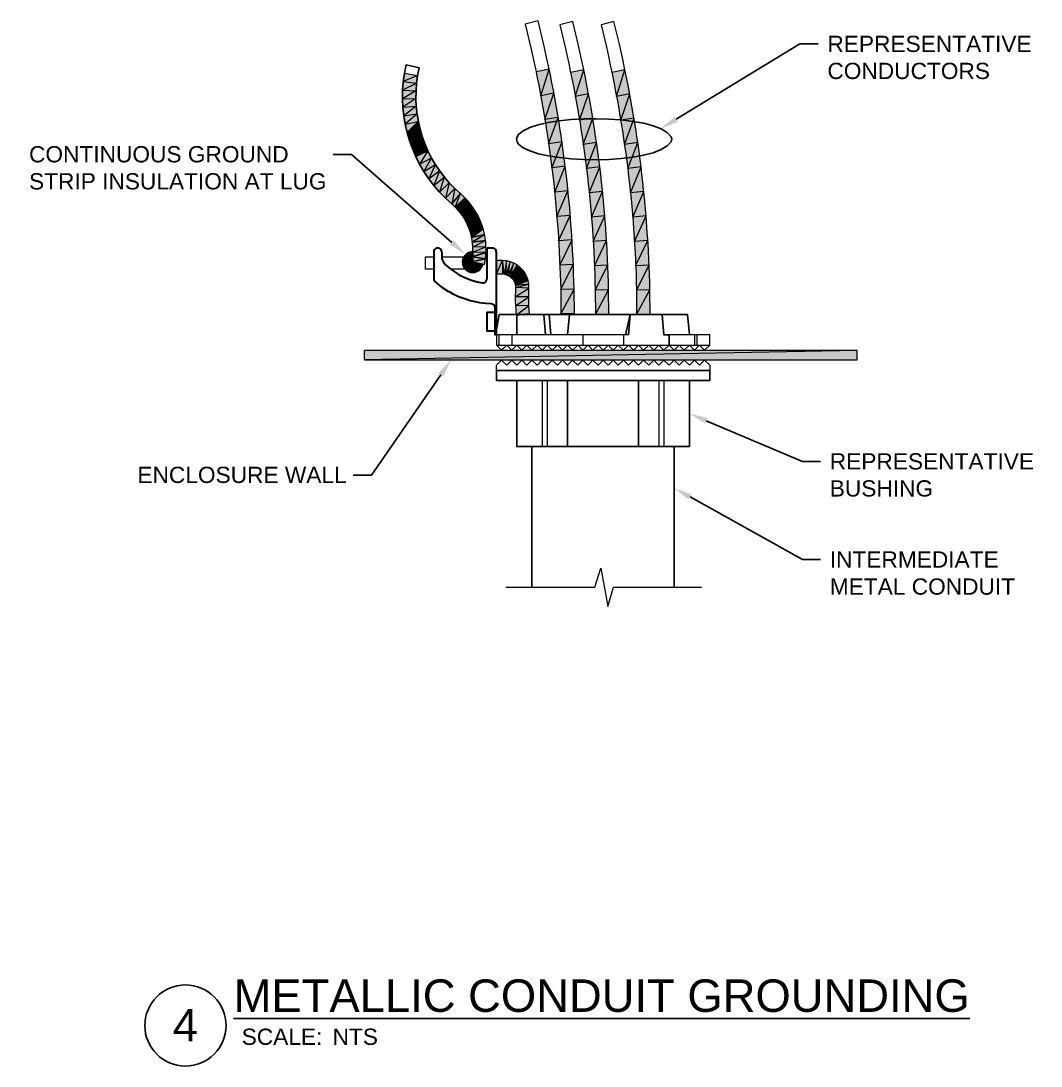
# Model space of a CAD drawing. Header units: feet. Extents: x -17.4 to 71.2, y -40.9 to 37.2.
# Drawn here: x 1.57 to 7.86, y 1.1 to 7.54 of the extents above; entities that cross this region are included whole.
import ezdxf
from ezdxf import colors
from ezdxf.entities.mleader import LeaderData, LeaderLine
from ezdxf.enums import TextEntityAlignment as Align
from ezdxf.math import Vec2, Vec3

# ---------------------------------------------------------------- set-up
doc = ezdxf.new("R2010")
doc.units = ezdxf.units.FT
doc.header["$MEASUREMENT"] = 0
doc.layers.add('G-ANNO-TEXT', color=1, linetype='Continuous')
doc.layers.add('G-ANNO-TEXT @ 1', color=1, linetype='Continuous')
doc.styles.add('NEI-A', font='arial.ttf')

# ---------------------------------------------------------------- blocks, each defined once
blk = doc.blocks.new('DETAIL_TITLE')
blk.add_circle((0.5923, -0.5126), 0.25)
at = {"style": 'NEI-A'}
blk.add_attdef('DETAIL_TITLE_001', (0.9099, -0.4851), '', height=0.2, dxfattribs=at)
at = {"style": 'NEI-A', "flags": 8}
blk.add_attdef('#', text='', height=0.2, dxfattribs=at).set_placement((0.5922, -0.5109), align=Align.MIDDLE_CENTER)
at = {"style": 'NEI-A'}
for tag, p in [('SCALE:', (0.9386, -0.7379)), ('1"_=_', (1.5474, -0.7379))]:
    blk.add_attdef(tag, text='', height=0.1, dxfattribs=at).set_placement(p, align=Align.BOTTOM_LEFT)

msp = doc.modelspace()

# ---------------------------------------------------------------- hatches: boundary and pattern name
for color, points in [(102, [(3.93624, 7.21624), (4.01708, 7.20207), (3.92874, 7.16373)]), (1, [(4.77541, 7.07707), (4.82709, 7.24124), (4.74625, 7.22457)]), (1, [(4.85625, 7.09207), (4.77541, 7.07707), (4.82709, 7.24124)]), (1, [(4.98792, 7.0729), (5.03958, 7.23707), (4.95875, 7.2204)]), (1, [(5.06959, 7.08874), (4.98792, 7.0729), (5.03958, 7.23707)]), (1, [(5.24209, 7.0729), (5.29375, 7.23707), (5.21291, 7.2204)]), (1, [(5.32291, 7.08874), (5.24209, 7.0729), (5.29375, 7.23707)]), (102, [(3.92874, 7.16373), (4.01125, 7.15457), (3.92458, 7.11124)]), (102, [(4.01125, 7.15457), (3.92458, 7.11124), (4.00709, 7.10707)]), (102, [(4.01708, 7.20207), (3.92874, 7.16373), (4.01125, 7.15457)]), (102, [(3.92458, 7.11124), (4.00709, 7.10707), (3.92375, 7.05874)]), (102, [(4.00709, 7.10707), (3.92375, 7.05874), (4.00625, 7.05957)]), (1, [(4.80125, 6.92957), (4.85625, 7.09207), (4.77541, 7.07707)]), (1, [(4.88291, 6.9429), (4.80125, 6.92957), (4.85625, 7.09207)]), (1, [(5.01375, 6.92541), (5.06959, 7.08874), (4.98792, 7.0729)]), (1, [(5.09541, 6.93874), (5.01375, 6.92541), (5.06959, 7.08874)]), (1, [(5.26791, 6.92541), (5.32291, 7.08874), (5.24209, 7.0729)]), (1, [(5.34959, 6.93874), (5.26791, 6.92541), (5.32291, 7.08874)]), (102, [(3.92375, 7.05874), (4.00625, 7.05957), (3.92625, 7.00624)]), (102, [(4.00625, 7.05957), (3.92625, 7.00624), (4.00875, 7.01207)]), (102, [(3.92625, 7.00624), (4.00875, 7.01207), (3.93125, 6.95374)]), (102, [(4.00875, 7.01207), (3.93125, 6.95374), (4.01375, 6.96457)]), (102, [(3.93125, 6.95374), (4.01375, 6.96457), (3.94042, 6.90207)]), (102, [(4.01375, 6.96457), (3.94042, 6.90207), (4.02125, 6.9179)]), (102, [(3.94042, 6.90207), (4.02125, 6.9179), (3.95209, 6.85041)]), (102, [(4.02125, 6.9179), (3.95209, 6.85041), (4.03208, 6.87124)]), (1, [(4.82375, 6.78123), (4.88291, 6.9429), (4.80125, 6.92957)]), (1, [(4.90624, 6.7929), (4.82375, 6.78123), (4.88291, 6.9429)]), (1, [(5.03709, 6.77707), (5.09541, 6.93874), (5.01375, 6.92541)]), (1, [(5.11875, 6.78873), (5.03709, 6.77707), (5.09541, 6.93874)]), (1, [(5.29041, 6.77707), (5.34959, 6.93874), (5.26791, 6.92541)]), (1, [(5.37292, 6.78873), (5.29041, 6.77707), (5.34959, 6.93874)]), (102, [(3.95209, 6.85041), (4.03208, 6.87124), (3.96709, 6.79957)]), (102, [(4.03208, 6.87124), (3.96709, 6.79957), (4.04542, 6.8254)]), (102, [(3.96709, 6.79957), (4.04542, 6.8254), (3.98458, 6.7504)]), (102, [(4.04542, 6.8254), (3.98458, 6.7504), (4.06124, 6.78123)]), (102, [(3.98458, 6.7504), (4.06124, 6.78123), (4.00542, 6.70207)]), (102, [(4.06124, 6.78123), (4.00542, 6.70207), (4.08041, 6.73707)]), (1, [(4.84374, 6.63207), (4.90624, 6.7929), (4.82375, 6.78123)]), (1, [(4.92625, 6.64207), (4.84374, 6.63207), (4.90624, 6.7929)]), (1, [(5.05708, 6.62791), (5.11875, 6.78873), (5.03709, 6.77707)]), (1, [(5.13875, 6.6379), (5.05708, 6.62791), (5.11875, 6.78873)]), (1, [(5.31042, 6.62791), (5.37292, 6.78873), (5.29041, 6.77707)]), (1, [(5.39291, 6.6379), (5.31042, 6.62791), (5.37292, 6.78873)]), (102, [(4.00542, 6.70207), (4.08041, 6.73707), (4.02959, 6.65541)]), (102, [(4.08041, 6.73707), (4.02959, 6.65541), (4.10208, 6.69457)]), (102, [(4.02959, 6.65541), (4.10208, 6.69457), (4.05541, 6.60957)]), (102, [(4.10208, 6.69457), (4.05541, 6.60957), (4.12625, 6.65374)]), (102, [(4.05541, 6.60957), (4.12625, 6.65374), (4.08541, 6.56623)]), (102, [(4.12625, 6.65374), (4.08541, 6.56623), (4.15208, 6.61374)]), (1, [(4.86125, 6.4829), (4.92625, 6.64207), (4.84374, 6.63207)]), (1, [(4.94292, 6.49123), (4.86125, 6.4829), (4.92625, 6.64207)]), (1, [(5.07375, 6.47874), (5.13875, 6.6379), (5.05708, 6.62791)]), (1, [(5.15624, 6.48707), (5.07375, 6.47874), (5.13875, 6.6379)]), (1, [(5.32709, 6.47874), (5.39291, 6.6379), (5.31042, 6.62791)]), (1, [(5.40958, 6.48707), (5.32709, 6.47874), (5.39291, 6.6379)]), (102, [(4.08541, 6.56623), (4.15208, 6.61374), (4.11709, 6.52374)]), (102, [(4.15208, 6.61374), (4.11709, 6.52374), (4.18125, 6.57624)]), (102, [(4.11709, 6.52374), (4.18125, 6.57624), (4.15125, 6.48373)]), (102, [(4.18125, 6.57624), (4.15125, 6.48373), (4.21208, 6.53957)]), (102, [(4.15125, 6.48373), (4.21208, 6.53957), (4.18791, 6.44624)]), (102, [(4.21208, 6.53957), (4.18791, 6.44624), (4.24542, 6.5054)]), (102, [(4.18791, 6.44624), (4.24542, 6.5054), (4.22708, 6.4104)]), (102, [(4.24542, 6.5054), (4.22708, 6.4104), (4.28042, 6.47374)]), (102, [(4.24874, 6.3904), (4.28042, 6.47374), (4.22708, 6.4104)]), (102, [(4.30792, 6.4479), (4.24874, 6.3904), (4.28042, 6.47374)]), (102, [(4.26958, 6.3679), (4.30792, 6.4479), (4.24874, 6.3904)]), (102, [(4.33292, 6.4204), (4.26958, 6.3679), (4.30792, 6.4479)]), (1, [(4.87459, 6.3329), (4.94292, 6.49123), (4.86125, 6.4829)]), (1, [(4.95708, 6.33957), (4.87459, 6.3329), (4.94292, 6.49123)]), (1, [(5.08708, 6.32957), (5.15624, 6.48707), (5.07375, 6.47874)]), (1, [(5.16959, 6.33624), (5.08708, 6.32957), (5.15624, 6.48707)]), (1, [(5.34125, 6.32957), (5.40958, 6.48707), (5.32709, 6.47874)]), (1, [(5.42375, 6.33624), (5.34125, 6.32957), (5.40958, 6.48707)]), (102, [(4.28792, 6.34373), (4.33292, 6.4204), (4.26958, 6.3679)]), (102, [(4.35542, 6.39124), (4.28792, 6.34373), (4.33292, 6.4204)]), (102, [(4.30459, 6.3179), (4.35542, 6.39124), (4.28792, 6.34373)]), (102, [(4.37625, 6.35957), (4.30459, 6.3179), (4.35542, 6.39124)]), (102, [(4.31875, 6.29124), (4.37625, 6.35957), (4.30459, 6.3179)]), (102, [(4.39375, 6.32707), (4.31875, 6.29124), (4.37625, 6.35957)]), (102, [(4.33125, 6.2629), (4.39375, 6.32707), (4.31875, 6.29124)]), (102, [(4.40875, 6.2929), (4.33125, 6.2629), (4.39375, 6.32707)]), (1, [(4.88541, 6.18374), (4.95708, 6.33957), (4.87459, 6.3329)]), (1, [(4.96792, 6.18874), (4.88541, 6.18374), (4.95708, 6.33957)]), (1, [(5.09792, 6.17957), (5.16959, 6.33624), (5.08708, 6.32957)]), (1, [(5.18041, 6.18457), (5.09792, 6.17957), (5.16959, 6.33624)]), (1, [(5.35208, 6.17957), (5.42375, 6.33624), (5.34125, 6.32957)]), (1, [(5.43458, 6.18457), (5.35208, 6.17957), (5.42375, 6.33624)]), (102, [(4.34125, 6.23457), (4.40875, 6.2929), (4.33125, 6.2629)]), (102, [(4.42042, 6.2579), (4.34125, 6.23457), (4.40875, 6.2929)]), (102, [(4.34792, 6.20457), (4.42042, 6.2579), (4.34125, 6.23457)]), (102, [(4.42959, 6.22124), (4.34792, 6.20457), (4.42042, 6.2579)]), (102, [(4.35291, 6.17457), (4.42959, 6.22124), (4.34792, 6.20457)]), (102, [(4.43542, 6.18457), (4.35291, 6.17457), (4.42959, 6.22124)]), (102, [(4.35542, 6.14457), (4.43542, 6.18457), (4.35291, 6.17457)]), (102, [(4.43791, 6.14707), (4.35542, 6.14457), (4.43542, 6.18457)]), (1, [(4.89291, 6.03374), (4.96792, 6.18874), (4.88541, 6.18374)]), (1, [(4.97542, 6.03707), (4.89291, 6.03374), (4.96792, 6.18874)]), (1, [(5.10542, 6.02957), (5.18041, 6.18457), (5.09792, 6.17957)]), (1, [(5.18875, 6.0329), (5.10542, 6.02957), (5.18041, 6.18457)]), (1, [(5.35959, 6.02957), (5.43458, 6.18457), (5.35208, 6.17957)]), (1, [(5.44208, 6.0329), (5.35959, 6.02957), (5.43458, 6.18457)]), (102, [(4.43791, 6.1104), (4.35542, 6.11374), (4.43791, 6.14707)]), (102, [(4.35542, 6.11374), (4.43791, 6.14707), (4.35542, 6.14457)]), (1, [(4.29375, 6.0679), (4.29208, 6.05373), (4.35625, 6.05207)]), (1, [(4.29208, 6.05373), (4.35625, 6.05207), (4.29292, 6.03873)]), (1, [(4.35625, 6.05207), (4.29958, 6.08207), (4.29375, 6.0679)]), (1, [(4.30708, 6.09373), (4.35625, 6.05207), (4.29958, 6.08207)]), (1, [(4.31792, 6.10374), (4.30708, 6.09373), (4.35625, 6.05207)]), (1, [(4.35625, 6.05207), (4.33125, 6.11124), (4.31792, 6.10374)]), (1, [(4.34541, 6.1154), (4.35625, 6.05207), (4.33125, 6.11124)]), (1, [(4.35958, 6.11623), (4.34541, 6.1154), (4.35625, 6.05207)]), (102, [(4.34792, 6.05373), (4.43458, 6.0729), (4.35291, 6.08374)]), (102, [(4.42874, 6.03624), (4.34792, 6.05373), (4.43458, 6.0729)]), (102, [(4.35291, 6.08374), (4.43791, 6.1104), (4.35542, 6.11374)]), (102, [(4.43458, 6.0729), (4.35291, 6.08374), (4.43791, 6.1104)]), (1, [(4.50208, 6.06123), (4.50208, 5.97874), (4.54041, 6.06123)]), (1, [(4.50208, 5.97874), (4.54041, 6.06123), (4.54041, 5.97874)]), (1, [(4.56375, 6.05957), (4.55208, 5.9779), (4.54041, 6.06123)]), (1, [(4.55208, 5.9779), (4.54041, 6.06123), (4.54041, 5.97874)]), (1, [(4.56291, 5.97541), (4.56375, 6.05957), (4.55208, 5.9779)]), (1, [(4.58708, 6.05457), (4.56291, 5.97541), (4.56375, 6.05957)]), (1, [(4.57375, 5.97124), (4.58708, 6.05457), (4.56291, 5.97541)]), (1, [(4.60958, 6.04623), (4.57375, 5.97124), (4.58708, 6.05457)]), (1, [(4.35625, 6.05207), (4.29292, 6.03873), (4.29791, 6.02457)]), (1, [(4.29791, 6.02457), (4.30541, 6.01207), (4.35625, 6.05207)]), (1, [(4.30541, 6.01207), (4.35625, 6.05207), (4.31542, 6.00207)]), (1, [(4.35625, 6.05207), (4.31542, 6.00207), (4.32791, 5.99374)]), (1, [(4.32791, 5.99374), (4.34125, 5.98874), (4.35625, 6.05207)]), (1, [(4.34125, 5.98874), (4.35625, 6.05207), (4.35625, 5.98707)]), (1, [(4.35625, 6.05207), (4.35625, 5.98707), (4.37042, 5.98874)]), (1, [(4.37042, 5.98874), (4.38458, 5.99374), (4.35625, 6.05207)]), (1, [(4.38458, 5.99374), (4.35625, 6.05207), (4.39709, 6.00124)]), (1, [(4.35625, 6.05207), (4.39709, 6.00124), (4.40708, 6.01207)]), (1, [(4.40708, 6.01207), (4.41541, 6.02457), (4.35625, 6.05207)]), (1, [(4.41541, 6.02457), (4.35625, 6.05207), (4.41959, 6.03791)]), (1, [(4.58459, 5.9654), (4.60958, 6.04623), (4.57375, 5.97124)]), (1, [(4.63042, 6.03457), (4.58459, 5.9654), (4.60958, 6.04623)]), (1, [(4.59374, 5.95874), (4.63042, 6.03457), (4.58459, 5.9654)]), (1, [(4.64876, 6.01957), (4.59374, 5.95874), (4.63042, 6.03457)]), (1, [(4.60124, 5.9504), (4.64876, 6.01957), (4.59374, 5.95874)]), (1, [(4.66541, 6.00291), (4.60124, 5.9504), (4.64876, 6.01957)]), (1, [(4.60792, 5.94041), (4.66541, 6.00291), (4.60124, 5.9504)]), (1, [(4.67874, 5.9829), (4.60792, 5.94041), (4.66541, 6.00291)]), (1, [(4.89792, 5.8829), (4.97542, 6.03707), (4.89291, 6.03374)]), (1, [(4.98042, 5.88457), (4.89792, 5.8829), (4.97542, 6.03707)]), (1, [(5.11041, 5.87957), (5.18875, 6.0329), (5.10542, 6.02957)]), (1, [(5.19292, 5.88124), (5.11041, 5.87957), (5.18875, 6.0329)]), (1, [(5.36458, 5.87957), (5.44208, 6.0329), (5.35959, 6.02957)]), (1, [(5.44708, 5.88124), (5.36458, 5.87957), (5.44208, 6.0329)]), (1, [(4.61375, 5.9304), (4.67874, 5.9829), (4.60792, 5.94041)]), (1, [(4.68958, 5.96207), (4.61375, 5.9304), (4.67874, 5.9829)]), (1, [(4.61709, 5.91874), (4.68958, 5.96207), (4.61375, 5.9304)]), (1, [(4.69708, 5.93957), (4.61709, 5.91874), (4.68958, 5.96207)]), (1, [(4.61958, 5.9079), (4.69708, 5.93957), (4.61709, 5.91874)]), (1, [(4.70125, 5.91624), (4.61958, 5.9079), (4.69708, 5.93957)]), (1, [(4.61791, 5.83873), (4.70209, 5.89207), (4.61958, 5.89624)]), (1, [(4.70125, 5.83873), (4.61791, 5.83873), (4.70209, 5.89207)]), (1, [(4.70209, 5.89207), (4.61958, 5.89624), (4.70125, 5.91624)]), (1, [(4.61958, 5.89624), (4.70125, 5.91624), (4.61958, 5.9079)]), (1, [(4.89958, 5.7329), (4.98042, 5.88457), (4.89792, 5.8829)]), (1, [(4.98209, 5.7329), (4.89958, 5.7329), (4.98042, 5.88457)]), (1, [(5.11208, 5.72874), (5.19292, 5.88124), (5.11041, 5.87957)]), (1, [(5.19459, 5.72874), (5.11208, 5.72874), (5.19292, 5.88124)]), (1, [(5.36542, 5.72874), (5.44708, 5.88124), (5.36458, 5.87957)]), (1, [(5.44875, 5.72874), (5.36542, 5.72874), (5.44708, 5.88124)]), (1, [(4.61958, 5.78207), (4.70125, 5.83873), (4.61791, 5.83873)]), (1, [(4.70209, 5.7854), (4.61958, 5.78207), (4.70125, 5.83873)]), (1, [(4.62292, 5.72541), (4.70209, 5.7854), (4.61958, 5.78207)]), (1, [(4.70541, 5.7329), (4.62292, 5.72541), (4.70209, 5.7854)]), (1, [(6.72375, 5.4504), (6.72375, 5.50707), (3.69042, 5.4504)]), (1, [(6.72375, 5.50707), (3.69042, 5.4504), (3.69042, 5.50707)])]:
    msp.add_hatch(color=color).paths.add_polyline_path(points)

# ---------------------------------------------------------------- linework, layer by layer
at = {"lineweight": 0}
for points in [[(3.93624, 7.21624), (4.01708, 7.20207), (3.92874, 7.16373)], [(4.01125, 7.15457), (3.92458, 7.11124)], [(3.92874, 7.16373), (4.01125, 7.15457)], [(3.92458, 7.11124), (4.00709, 7.10707), (3.92375, 7.05874)], [(3.92375, 7.05874), (4.00625, 7.05957)], [(4.00625, 7.05957), (3.92625, 7.00624), (4.00875, 7.01207)], [(4.00875, 7.01207), (3.93125, 6.95374), (4.01375, 6.96457)], [(4.01375, 6.96457), (3.94042, 6.90207)], [(3.94042, 6.90207), (4.02125, 6.9179)], [(4.02125, 6.9179), (3.95209, 6.85041), (4.03208, 6.87124)], [(4.03208, 6.87124), (3.96709, 6.79957), (4.04542, 6.8254)], [(4.04542, 6.8254), (3.98458, 6.7504)], [(3.98458, 6.7504), (4.06124, 6.78123), (4.00542, 6.70207)], [(4.00542, 6.70207), (4.08041, 6.73707)], [(4.08041, 6.73707), (4.02959, 6.65541)], [(4.02959, 6.65541), (4.10208, 6.69457), (4.05541, 6.60957)], [(4.05541, 6.60957), (4.12625, 6.65374)], [(4.12625, 6.65374), (4.08541, 6.56623)], [(4.08541, 6.56623), (4.15208, 6.61374)], [(4.15208, 6.61374), (4.11709, 6.52374), (4.18125, 6.57624)], [(4.18125, 6.57624), (4.15125, 6.48373), (4.21208, 6.53957)], [(4.21208, 6.53957), (4.18791, 6.44624)], [(4.18791, 6.44624), (4.24542, 6.5054), (4.22708, 6.4104)], [(4.22708, 6.4104), (4.28042, 6.47374)], [(4.30792, 6.4479), (4.24874, 6.3904), (4.28042, 6.47374)], [(4.26958, 6.3679), (4.30792, 6.4479)], [(4.43542, 6.18457), (4.35291, 6.17457)], [(4.43791, 6.14707), (4.35542, 6.14457), (4.43542, 6.18457)], [(4.43791, 6.1104), (4.35542, 6.11374), (4.43791, 6.14707)], [(4.35291, 6.08374), (4.43791, 6.1104)]]:
    msp.add_lwpolyline(points, dxfattribs=at)
at = {"color": 1, "lineweight": 0}
for points in [[(4.82709, 7.24124), (4.74625, 7.22457)], [(4.77541, 7.07707), (4.82709, 7.24124)], [(5.03958, 7.23707), (4.95875, 7.2204)], [(5.06959, 7.08874), (4.98792, 7.0729), (5.03958, 7.23707)], [(5.24209, 7.0729), (5.29375, 7.23707), (5.21291, 7.2204)], [(4.85625, 7.09207), (4.77541, 7.07707)], [(4.80125, 6.92957), (4.85625, 7.09207)], [(5.01375, 6.92541), (5.06959, 7.08874)], [(5.32291, 7.08874), (5.24209, 7.0729)], [(5.26791, 6.92541), (5.32291, 7.08874)], [(4.82375, 6.78123), (4.88291, 6.9429), (4.80125, 6.92957)], [(5.03709, 6.77707), (5.09541, 6.93874), (5.01375, 6.92541)], [(5.34959, 6.93874), (5.26791, 6.92541)], [(5.37292, 6.78873), (5.29041, 6.77707), (5.34959, 6.93874)], [(4.90624, 6.7929), (4.82375, 6.78123)], [(4.84374, 6.63207), (4.90624, 6.7929)], [(5.11875, 6.78873), (5.03709, 6.77707)], [(5.13875, 6.6379), (5.05708, 6.62791), (5.11875, 6.78873)], [(5.31042, 6.62791), (5.37292, 6.78873)], [(4.92625, 6.64207), (4.84374, 6.63207)], [(4.86125, 6.4829), (4.92625, 6.64207)], [(5.07375, 6.47874), (5.13875, 6.6379)], [(5.32709, 6.47874), (5.39291, 6.6379), (5.31042, 6.62791)], [(4.94292, 6.49123), (4.86125, 6.4829)], [(4.87459, 6.3329), (4.94292, 6.49123)], [(5.15624, 6.48707), (5.07375, 6.47874)], [(5.08708, 6.32957), (5.15624, 6.48707)], [(5.40958, 6.48707), (5.32709, 6.47874)], [(5.34125, 6.32957), (5.40958, 6.48707)], [(4.88541, 6.18374), (4.95708, 6.33957), (4.87459, 6.3329)], [(5.09792, 6.17957), (5.16959, 6.33624), (5.08708, 6.32957)], [(5.42375, 6.33624), (5.34125, 6.32957)], [(5.35208, 6.17957), (5.42375, 6.33624)], [(4.96792, 6.18874), (4.88541, 6.18374)], [(4.89291, 6.03374), (4.96792, 6.18874)], [(5.18041, 6.18457), (5.09792, 6.17957)], [(5.10542, 6.02957), (5.18041, 6.18457)], [(5.43458, 6.18457), (5.35208, 6.17957)], [(5.44208, 6.0329), (5.35959, 6.02957), (5.43458, 6.18457)], [(4.14291, 6.13874), (4.13875, 6.13874)], [(4.11624, 6.00874), (4.06625, 6.00874), (4.06625, 6.08374), (4.11624, 6.08374)], [(4.16541, 6.08374), (4.35792, 6.08374), (4.35792, 6.00874), (4.22041, 6.00874)], [(4.29375, 6.0679), (4.29208, 6.05373), (4.35625, 6.05207)], [(4.29208, 6.05373), (4.29292, 6.03873), (4.29791, 6.02457), (4.35625, 6.05207)], [(4.30708, 6.09373), (4.29958, 6.08207), (4.29375, 6.0679), (4.35625, 6.05207)], [(4.35625, 6.05207), (4.29958, 6.08207)], [(4.31792, 6.10374), (4.30708, 6.09373), (4.35625, 6.05207)], [(4.34541, 6.1154), (4.33125, 6.11124), (4.31792, 6.10374), (4.35625, 6.05207), (4.35958, 6.11623)], [(4.35625, 6.05207), (4.33125, 6.11124)], [(4.35958, 6.11623), (4.34541, 6.1154), (4.35625, 6.05207)], [(4.50208, 6.06123), (4.50208, 5.97874), (4.54041, 6.06123)], [(4.54041, 6.06123), (4.50208, 6.06123)], [(4.55208, 5.9779), (4.54041, 6.06123)], [(4.54041, 6.06123), (4.54041, 5.97874)], [(4.56375, 6.05957), (4.55208, 5.9779)], [(4.56291, 5.97541), (4.56375, 6.05957)], [(4.57375, 5.97124), (4.58708, 6.05457), (4.56291, 5.97541)], [(4.35625, 6.05207), (4.29292, 6.03873)], [(4.29791, 6.02457), (4.30541, 6.01207), (4.35625, 6.05207)], [(4.30541, 6.01207), (4.31542, 6.00207), (4.32791, 5.99374), (4.35625, 6.05207)], [(4.35625, 6.05207), (4.31542, 6.00207)], [(4.32791, 5.99374), (4.34125, 5.98874)], [(4.34125, 5.98874), (4.35625, 6.05207), (4.35625, 5.98707)], [(4.34125, 5.98874), (4.35625, 5.98707), (4.37042, 5.98874), (4.35625, 6.05207)], [(4.37042, 5.98874), (4.38458, 5.99374), (4.35625, 6.05207)], [(4.35625, 6.05207), (4.39709, 6.00124)], [(4.38458, 5.99374), (4.39709, 6.00124), (4.40708, 6.01207), (4.35625, 6.05207)], [(4.41541, 6.02457), (4.35625, 6.05207), (4.41959, 6.03791)], [(4.40708, 6.01207), (4.41541, 6.02457)], [(4.41541, 6.02457), (4.41959, 6.03791)], [(4.60958, 6.04623), (4.57375, 5.97124)], [(4.58459, 5.9654), (4.60958, 6.04623)], [(4.63042, 6.03457), (4.58459, 5.9654)], [(4.64876, 6.01957), (4.59374, 5.95874), (4.63042, 6.03457)], [(4.60124, 5.9504), (4.64876, 6.01957)], [(4.60792, 5.94041), (4.66541, 6.00291), (4.60124, 5.9504)], [(4.97542, 6.03707), (4.89291, 6.03374)], [(4.89792, 5.8829), (4.97542, 6.03707)], [(5.11041, 5.87957), (5.18875, 6.0329), (5.10542, 6.02957)], [(5.44708, 5.88124), (5.36458, 5.87957), (5.44208, 6.0329)], [(4.50208, 5.97874), (4.54041, 5.97874)], [(4.67874, 5.9829), (4.60792, 5.94041)], [(4.61375, 5.9304), (4.67874, 5.9829)], [(4.68958, 5.96207), (4.61375, 5.9304)], [(4.61709, 5.91874), (4.68958, 5.96207)], [(4.69708, 5.93957), (4.61709, 5.91874)], [(4.70125, 5.91624), (4.61958, 5.9079), (4.69708, 5.93957)], [(4.61791, 5.83873), (4.70209, 5.89207)], [(4.61958, 5.89624), (4.70125, 5.91624)], [(4.70209, 5.89207), (4.61958, 5.89624)], [(4.89958, 5.7329), (4.98042, 5.88457), (4.89792, 5.8829)], [(5.11208, 5.72874), (5.19292, 5.88124), (5.11041, 5.87957)], [(5.36542, 5.72874), (5.44708, 5.88124)], [(4.61958, 5.78207), (4.70125, 5.83873), (4.61791, 5.83873)], [(4.70209, 5.7854), (4.61958, 5.78207)], [(4.70541, 5.7329), (4.62292, 5.72541), (4.70209, 5.7854)], [(4.98209, 5.7329), (4.89958, 5.7329)], [(5.19459, 5.72874), (5.11208, 5.72874)], [(5.44875, 5.72874), (5.36542, 5.72874)], [(5.31542, 5.60374), (4.50292, 5.60374), (4.50292, 5.54124), (4.53375, 5.5104), (4.56542, 5.54124), (4.59625, 5.5104), (4.62792, 5.54124), (4.65875, 5.5104), (4.69042, 5.54124), (4.72125, 5.5104), (4.75292, 5.54124), (4.78375, 5.5104), (4.81542, 5.54124), (4.84625, 5.5104), (4.87792, 5.54124), (4.90875, 5.5104), (4.94042, 5.54124), (4.97125, 5.5104), (5.00292, 5.54124), (5.03375, 5.5104), (5.06542, 5.54124), (5.09625, 5.5104), (5.12792, 5.54124), (5.15875, 5.5104), (5.19042, 5.54124), (5.22125, 5.5104), (5.25292, 5.54124), (5.28375, 5.5104), (5.31542, 5.54124), (5.34625, 5.5104), (5.37792, 5.54124), (5.40875, 5.5104), (5.44042, 5.54124), (5.47125, 5.5104), (5.50292, 5.54124), (5.53375, 5.5104), (5.56542, 5.54124), (5.59625, 5.5104), (5.62792, 5.54124), (5.65875, 5.5104), (5.69042, 5.54124), (5.72125, 5.5104), (5.75292, 5.54124), (5.78375, 5.5104), (5.81542, 5.54124), (5.81542, 5.60374), (5.53375, 5.60374)], [(4.51791, 5.60374), (4.51791, 5.54124)], [(4.59625, 5.60374), (4.59625, 5.54124)], [(5.03375, 5.60374), (5.03375, 5.54124)], [(5.28375, 5.60374), (5.28375, 5.54124)], [(5.72125, 5.60374), (5.72125, 5.54124)], [(5.73708, 5.60374), (5.73708, 5.54124)], [(4.50292, 5.54124), (5.81542, 5.54124)], [(6.72375, 5.4504), (6.72375, 5.50707), (3.69042, 5.4504)], [(3.69042, 5.4504), (3.69042, 5.50707)], [(6.72375, 5.50707), (3.69042, 5.50707)], [(3.69042, 5.4504), (6.72375, 5.4504)], [(4.50292, 5.38457), (4.50292, 5.41624), (4.53375, 5.44707), (4.56542, 5.41624), (4.59625, 5.44707), (4.62792, 5.41624), (4.65875, 5.44707), (4.69042, 5.41624), (4.72125, 5.44707), (4.75292, 5.41624), (4.78375, 5.44707), (4.81542, 5.41624), (4.84625, 5.44707), (4.87792, 5.41624), (4.90875, 5.44707), (4.94042, 5.41624), (4.97125, 5.44707), (5.00292, 5.41624), (5.03375, 5.44707), (5.06542, 5.41624), (5.09625, 5.44707), (5.12792, 5.41624), (5.15875, 5.44707), (5.19042, 5.41624), (5.22125, 5.44707), (5.25292, 5.41624), (5.28375, 5.44707), (5.31542, 5.41624), (5.34625, 5.44707), (5.37792, 5.41624), (5.40875, 5.44707), (5.44042, 5.41624), (5.47125, 5.44707), (5.50292, 5.41624), (5.53375, 5.44707), (5.56542, 5.41624), (5.59625, 5.44707), (5.62792, 5.41624), (5.65875, 5.44707), (5.69042, 5.41624), (5.72125, 5.44707), (5.75292, 5.41624), (5.78375, 5.44707), (5.81542, 5.41624), (5.81542, 5.38457)], [(4.78375, 5.32207), (4.78375, 4.91623)], [(4.81542, 5.32207), (4.81542, 4.91623)], [(5.50292, 5.32207), (5.50292, 4.91623)], [(5.53375, 5.32207), (5.53375, 4.91623)], [(4.56125, 4.04873), (5.10874, 4.04873), (5.14542, 4.16707), (5.18791, 3.9304), (5.22375, 4.04873), (5.76542, 4.04873)]]:
    msp.add_lwpolyline(points, dxfattribs=at)
at = {"color": 102}
for points in [[(4.26958, 6.3679), (4.30792, 6.4479)], [(4.28792, 6.34373), (4.33292, 6.4204), (4.26958, 6.3679)], [(4.30459, 6.3179), (4.35542, 6.39124), (4.28792, 6.34373)], [(4.37625, 6.35957), (4.30459, 6.3179)], [(4.31875, 6.29124), (4.37625, 6.35957)], [(4.39375, 6.32707), (4.31875, 6.29124)], [(4.33125, 6.2629), (4.39375, 6.32707)], [(4.40875, 6.2929), (4.33125, 6.2629)], [(4.42042, 6.2579), (4.34125, 6.23457), (4.40875, 6.2929)], [(4.42959, 6.22124), (4.34792, 6.20457), (4.42042, 6.2579)], [(4.43542, 6.18457), (4.35291, 6.17457), (4.42959, 6.22124)], [(4.34792, 6.05373), (4.43458, 6.0729)], [(4.42874, 6.03624), (4.34792, 6.05373)], [(4.43458, 6.0729), (4.35291, 6.08374), (4.43791, 6.1104)]]:
    msp.add_lwpolyline(points, dxfattribs=at)
at = {"color": 1, "lineweight": 30}
for points in [[(4.13875, 6.1379), (4.13209, 6.13707), (4.12625, 6.13374), (4.12125, 6.12873), (4.11791, 6.1229), (4.11709, 6.11623)], [(4.16458, 6.11623), (4.16374, 6.1229), (4.16042, 6.12873), (4.15542, 6.13374), (4.14958, 6.13707), (4.14291, 6.1379)], [(4.44375, 6.13874), (4.44292, 5.9454)], [(4.47958, 6.13874), (4.44375, 6.13874)], [(4.50125, 6.11623), (4.50041, 6.1229), (4.49708, 6.12873), (4.49209, 6.13374), (4.48625, 6.13707), (4.47958, 6.1379)], [(4.11624, 6.11623), (4.11624, 5.94624)], [(4.16458, 6.07624), (4.17458, 6.05624), (4.18709, 6.03791), (4.20291, 6.0229)], [(4.16541, 6.11623), (4.16541, 6.0754)], [(4.49291, 5.77374), (4.49291, 5.60624), (4.50208, 5.60624), (4.50208, 6.11623)], [(4.11709, 5.94624), (4.11875, 5.93707), (4.12459, 5.92957)], [(4.41708, 5.92374), (4.42458, 5.92374), (4.43125, 5.92707), (4.43709, 5.93124), (4.44042, 5.9379), (4.44208, 5.9454)], [(4.49209, 5.77374), (4.49042, 5.78207), (4.48625, 5.78873), (4.47958, 5.79374), (4.47125, 5.7954)], [(4.49291, 5.74123), (4.44375, 5.74123), (4.44375, 5.62957), (4.49291, 5.62957)]]:
    msp.add_lwpolyline(points, dxfattribs=at)
at = {"color": 1, "lineweight": 25}
for points in [[(5.67875, 5.72874), (4.51875, 5.72874), (4.50292, 5.6354), (4.50292, 5.60374)], [(4.62792, 5.60374), (4.62792, 5.72874)], [(4.79459, 5.72874), (4.80541, 5.60374)], [(4.82625, 5.72874), (4.83708, 5.60374)], [(4.95125, 5.72874), (4.93958, 5.60374)], [(5.31542, 5.60374), (5.32625, 5.72874), (5.29791, 5.60374)], [(5.52292, 5.72874), (5.53375, 5.60374), (5.56542, 5.60374), (5.56542, 5.54124)], [(5.69042, 5.60374), (5.67875, 5.72874)], [(4.50292, 5.38457), (4.50292, 5.32207), (5.81542, 5.32207), (5.81542, 5.38457), (4.50292, 5.38457)], [(4.62792, 5.32207), (4.62792, 4.91623), (5.69042, 4.91623), (5.69042, 5.32207)], [(4.94042, 5.32207), (4.94042, 4.91623)], [(5.37792, 5.32207), (5.37792, 4.91623)], [(4.72125, 4.91623), (4.72125, 4.04873)], [(5.59625, 4.91623), (5.59625, 4.04873)]]:
    msp.add_lwpolyline(points, dxfattribs=at)
at = {"color": 1, "lineweight": 0}
for points, knots in [([(4.98209, 5.7329), (4.98209, 5.7329), (4.89958, 5.7329), (4.89958, 5.7329), (4.89958, 5.7329), (4.89792, 5.8829), (4.89792, 5.8829), (4.88724, 6.38447), (4.82588, 6.88206), (4.71458, 7.37124), (4.71458, 7.37124), (4.67959, 7.51707), (4.67959, 7.51707), (4.67959, 7.51707), (4.75958, 7.53791), (4.75958, 7.53791), (4.75958, 7.53791), (4.79459, 7.38957), (4.79459, 7.38957), (4.90864, 6.89429), (4.96949, 6.39261), (4.98042, 5.88457), (4.98042, 5.88457), (4.98209, 5.7329), (4.98209, 5.7329)], [0, 0, 0, 0, 1, 1, 1, 2, 2, 2, 3, 3, 3, 4, 4, 4, 5, 5, 5, 6, 6, 6, 7, 7, 7, 8, 8, 8, 8]), ([(5.19459, 5.72874), (5.19459, 5.72874), (5.11208, 5.72874), (5.11208, 5.72874), (5.11208, 5.72874), (5.11041, 5.87957), (5.11041, 5.87957), (5.09947, 6.38412), (5.03942, 6.87503), (4.92708, 7.36707), (4.92708, 7.36707), (4.89208, 7.51374), (4.89208, 7.51374), (4.89208, 7.51374), (4.97208, 7.53374), (4.97208, 7.53374), (4.97208, 7.53374), (5.00791, 7.3854), (5.00791, 7.3854), (5.12029, 6.89129), (5.18304, 6.38792), (5.19292, 5.88124), (5.19292, 5.88124), (5.19459, 5.72874), (5.19459, 5.72874)], [0, 0, 0, 0, 1, 1, 1, 2, 2, 2, 3, 3, 3, 4, 4, 4, 5, 5, 5, 6, 6, 6, 7, 7, 7, 8, 8, 8, 8]), ([(5.44875, 5.72874), (5.44875, 5.72874), (5.36542, 5.72874), (5.36542, 5.72874), (5.36542, 5.72874), (5.36458, 5.87957), (5.36458, 5.87957), (5.35352, 6.37954), (5.29237, 6.87945), (5.18125, 7.36707), (5.18125, 7.36707), (5.14625, 7.51374), (5.14625, 7.51374), (5.14625, 7.51374), (5.22624, 7.53374), (5.22624, 7.53374), (5.22624, 7.53374), (5.26125, 7.3854), (5.26125, 7.3854), (5.37532, 6.89072), (5.43607, 6.3887), (5.44708, 5.88124), (5.44708, 5.88124), (5.44875, 5.72874), (5.44875, 5.72874)], [0, 0, 0, 0, 1, 1, 1, 2, 2, 2, 3, 3, 3, 4, 4, 4, 5, 5, 5, 6, 6, 6, 7, 7, 7, 8, 8, 8, 8]), ([(4.70541, 5.7329), (4.70541, 5.7329), (4.62292, 5.72541), (4.62292, 5.72541), (4.62292, 5.72541), (4.61958, 5.78207), (4.61958, 5.78207), (4.60826, 5.85631), (4.65346, 5.95499), (4.55208, 5.9779), (4.55208, 5.9779), (4.54041, 5.97874), (4.54041, 5.97874), (4.54041, 5.97874), (4.54041, 6.06123), (4.54041, 6.06123), (4.54041, 6.06123), (4.56375, 6.05957), (4.56375, 6.05957), (4.56375, 6.05957), (4.58708, 6.05457), (4.58708, 6.05457), (4.58708, 6.05457), (4.60958, 6.04623), (4.60958, 6.04623), (4.60958, 6.04623), (4.63042, 6.03457), (4.63042, 6.03457), (4.63042, 6.03457), (4.64876, 6.01957), (4.64876, 6.01957), (4.64876, 6.01957), (4.66541, 6.00291), (4.66541, 6.00291), (4.66541, 6.00291), (4.67874, 5.9829), (4.67874, 5.9829), (4.67874, 5.9829), (4.68958, 5.96207), (4.68958, 5.96207), (4.68958, 5.96207), (4.69708, 5.93957), (4.69708, 5.93957), (4.69708, 5.93957), (4.70125, 5.91624), (4.70125, 5.91624), (4.70125, 5.91624), (4.70209, 5.89207), (4.70209, 5.89207), (4.70209, 5.89207), (4.70125, 5.83873), (4.70125, 5.83873), (4.70125, 5.83873), (4.70209, 5.7854), (4.70209, 5.7854), (4.70209, 5.7854), (4.70541, 5.7329), (4.70541, 5.7329)], [0, 0, 0, 0, 1, 1, 1, 2, 2, 2, 3, 3, 3, 4, 4, 4, 5, 5, 5, 6, 6, 6, 7, 7, 7, 8, 8, 8, 9, 9, 9, 10, 10, 10, 11, 11, 11, 12, 12, 12, 13, 13, 13, 14, 14, 14, 15, 15, 15, 16, 16, 16, 17, 17, 17, 18, 18, 18, 19, 19, 19, 19])]:
    msp.add_open_spline(points, degree=3, knots=knots, dxfattribs=at)
at = {"color": 102}
msp.add_open_spline([(3.94625, 7.2679), (3.94625, 7.2679), (4.02708, 7.24874), (4.02708, 7.24874), (4.02708, 7.24874), (4.01708, 7.20207), (4.01708, 7.20207), (3.97512, 6.94426), (4.05853, 6.68801), (4.24542, 6.5054), (4.24542, 6.5054), (4.28042, 6.47374), (4.28042, 6.47374), (4.28042, 6.47374), (4.22708, 6.4104), (4.22708, 6.4104), (4.22708, 6.4104), (4.18791, 6.44624), (4.18791, 6.44624), (3.98269, 6.64511), (3.88746, 6.93449), (3.93624, 7.21624), (3.93624, 7.21624), (3.94625, 7.2679), (3.94625, 7.2679)], degree=3, knots=[0, 0, 0, 0, 1, 1, 1, 2, 2, 2, 3, 3, 3, 4, 4, 4, 5, 5, 5, 6, 6, 6, 7, 7, 7, 8, 8, 8, 8], dxfattribs=at)
at = {"color": 1}
msp.add_open_spline([(4.62625, 6.80874), (4.62625, 6.80874), (4.62958, 6.79374), (4.62958, 6.79374), (4.62958, 6.79374), (4.63875, 6.77957), (4.63875, 6.77957), (4.75596, 6.65021), (5.48454, 6.64433), (5.57876, 6.79374), (5.57876, 6.79374), (5.58208, 6.80874), (5.58208, 6.80874), (5.58208, 6.80874), (5.57876, 6.82373), (5.57876, 6.82373), (5.48651, 6.97305), (4.75393, 6.96718), (4.63875, 6.8379), (4.63875, 6.8379), (4.62958, 6.82373), (4.62958, 6.82373), (4.62958, 6.82373), (4.62625, 6.80874), (4.62625, 6.80874)], degree=3, knots=[0, 0, 0, 0, 1, 1, 1, 2, 2, 2, 3, 3, 3, 4, 4, 4, 5, 5, 5, 6, 6, 6, 7, 7, 7, 8, 8, 8, 8], dxfattribs=at)
at = {"color": 102, "lineweight": 0}
msp.add_open_spline([(4.42874, 6.03624), (4.42874, 6.03624), (4.34792, 6.05373), (4.34792, 6.05373), (4.34792, 6.05373), (4.35291, 6.08374), (4.35291, 6.08374), (4.36658, 6.19726), (4.32934, 6.30904), (4.24874, 6.3904), (4.24874, 6.3904), (4.22708, 6.4104), (4.22708, 6.4104), (4.22708, 6.4104), (4.28042, 6.47374), (4.28042, 6.47374), (4.28042, 6.47374), (4.30792, 6.4479), (4.30792, 6.4479), (4.40721, 6.34659), (4.45217, 6.21367), (4.43458, 6.0729), (4.43458, 6.0729), (4.42874, 6.03624), (4.42874, 6.03624)], degree=3, knots=[0, 0, 0, 0, 1, 1, 1, 2, 2, 2, 3, 3, 3, 4, 4, 4, 5, 5, 5, 6, 6, 6, 7, 7, 7, 8, 8, 8, 8], dxfattribs=at)
at = {"color": 1, "lineweight": 30}
for points in [[(4.20291, 6.0229), (4.20291, 6.0229), (4.23042, 6.00207), (4.23042, 6.00207), (4.27693, 5.96748), (4.3282, 5.9458), (4.38375, 5.9304), (4.38375, 5.9304), (4.41708, 5.92374), (4.41708, 5.92374)], [(4.12459, 5.92957), (4.12459, 5.92957), (4.15208, 5.9079), (4.15208, 5.9079), (4.23732, 5.84546), (4.33202, 5.80943), (4.43709, 5.79874), (4.43709, 5.79874), (4.47208, 5.79623), (4.47208, 5.79623)]]:
    msp.add_open_spline(points, degree=3, knots=[0, 0, 0, 0, 1, 1, 1, 2, 2, 2, 3, 3, 3, 3], dxfattribs=at)

# ---------------------------------------------------------------- block references
at = {"layer": 'G-ANNO-TEXT @ 1'}
ref = msp.add_blockref('DETAIL_TITLE', (1.99506, 1.86173), dxfattribs=at)
ref.add_attrib('#', '4', dxfattribs={"layer": '0', "height": 0.2, "style": 'NEI-A'}).set_placement((2.58726, 1.35083), align=Align.MIDDLE_CENTER)
ref.add_attrib('DETAIL_TITLE_001', '%%UMETALLIC CONDUIT GROUNDING', (2.88422, 1.43304), dxfattribs={"layer": '0', "height": 0.2, "style": 'NEI-A'})
ref.add_attrib('SCALE:', 'SCALE:', dxfattribs={"layer": '0', "height": 0.1, "style": 'NEI-A'}).set_placement((2.93371, 1.33007), align=Align.TOP_LEFT)
ref.add_attrib('1"_=_', 'NTS', dxfattribs={"layer": '0', "height": 0.1, "style": 'NEI-A'}).set_placement((3.49343, 1.33007), align=Align.TOP_LEFT)

# ---------------------------------------------------------------- next in the draw order: leaders
at = {"layer": 'G-ANNO-TEXT'}
ml = msp.add_multileader_mtext('Standard', dxfattribs=at)
ml.set_content('REPRESENTATIVE \\PCONDUCTORS', color=256, style='NEI-A')
ml.set_leader_properties()
ml.build(insert=Vec2(0, 0))
ml.multileader.update_dxf_attribs({"dogleg_length": 0.1125, "arrow_head_size": 0.1125})
ctx = ml.context
ctx.base_point, ctx.char_height, ctx.arrow_head_size, ctx.landing_gap_size, ctx.plane_origin = Vec3(6.48401, 7.39564), 0.1, 0.1125, 0.05625, Vec3(5.51379, 6.87384)
notes = []
notes.append((ctx, [(0, (1, 1, 0), (6.37151, 7.39564), (1, 0), 0.1125, [(0, [(5.51379, 6.87384)], 0, [])])]))
ctx.mtext.insert, ctx.mtext.width, ctx.mtext.flow_direction = Vec3(6.54026, 7.44649), 1.2510682, 5
ctx.mtext.has_bg_fill, ctx.mtext.bg_color, ctx.mtext.bg_scale_factor, ctx.mtext.bg_transparency, ctx.mtext.use_window_bg_color = 1, -1073741824, 1.5, 0, 1
ml = msp.add_multileader_mtext('Standard', dxfattribs=at)
ml.set_content('CONTINUOUS GROUND\\PSTRIP INSULATION AT LUG', color=256, style='NEI-A')
ml.set_leader_properties()
ml.build(insert=Vec2(0, 0))
ml.multileader.update_dxf_attribs({"dogleg_length": 0.1125, "arrow_head_size": 0.1125})
ctx = ml.context
ctx.base_point, ctx.char_height, ctx.arrow_head_size, ctx.landing_gap_size, ctx.plane_origin = Vec3(1.56824, 6.71554), 0.1, 0.1125, 0.05625, Vec3(4.3125, 6.09873)
notes.append((ctx, [(0, (1, 1, 0), (3.61015, 6.71554), (-1, 0), 0.1125, [(0, [(4.3125, 6.09873)], 0, [])])]))
ctx.mtext.insert, ctx.mtext.width, ctx.mtext.flow_direction = Vec3(1.62449, 6.7664), 1.8241924, 5
ctx.mtext.has_bg_fill, ctx.mtext.bg_color, ctx.mtext.bg_scale_factor, ctx.mtext.bg_transparency, ctx.mtext.use_window_bg_color = 1, -1073741824, 1.5, 0, 1
ml = msp.add_multileader_mtext('Standard', dxfattribs=at)
ml.set_content('ENCLOSURE WALL', color=256, style='NEI-A')
ml.set_leader_properties()
ml.build(insert=Vec2(0, 0))
ml.multileader.update_dxf_attribs({"dogleg_length": 0.1125, "arrow_head_size": 0.1125})
ctx = ml.context
ctx.base_point, ctx.char_height, ctx.arrow_head_size, ctx.landing_gap_size, ctx.plane_origin = Vec3(2.23552, 4.7405), 0.1, 0.1125, 0.05625, Vec3(4.22368, 5.4504)
notes.append((ctx, [(0, (1, 1, 0), (3.73317, 4.7405), (-1, 0), 0.1125, [(0, [(4.22368, 5.4504)], 0, [])])]))
ctx.mtext.insert, ctx.mtext.width, ctx.mtext.flow_direction = Vec3(2.29177, 4.79135), 1.2846971, 5
ctx.mtext.has_bg_fill, ctx.mtext.bg_color, ctx.mtext.bg_scale_factor, ctx.mtext.bg_transparency, ctx.mtext.use_window_bg_color = 1, -1073741824, 1.5, 0, 1
ml = msp.add_multileader_mtext('Standard', dxfattribs=at)
ml.set_content('REPRESENTATIVE\\PBUSHING', color=256, style='NEI-A')
ml.set_leader_properties()
ml.build(insert=Vec2(0, 0))
ml.multileader.update_dxf_attribs({"dogleg_length": 0.1125, "arrow_head_size": 0.1125})
ctx = ml.context
ctx.base_point, ctx.char_height, ctx.arrow_head_size, ctx.landing_gap_size, ctx.plane_origin = Vec3(6.49863, 4.82377), 0.1, 0.1125, 0.05625, Vec3(5.69042, 5.11915)
notes.append((ctx, [(0, (1, 1, 0), (6.38613, 4.82377), (1, 0), 0.1125, [(0, [(5.69042, 5.11915)], 0, [])])]))
ctx.mtext.insert, ctx.mtext.width, ctx.mtext.flow_direction = Vec3(6.55488, 4.87462), 1.2510682, 5
ctx.mtext.has_bg_fill, ctx.mtext.bg_color, ctx.mtext.bg_scale_factor, ctx.mtext.bg_transparency, ctx.mtext.use_window_bg_color = 1, -1073741824, 1.5, 0, 1
for ctx, leaders in notes:
    for number, flags, end, landing, length, lines in leaders:
        leader = LeaderData()
        leader.index, (leader.has_last_leader_line, leader.has_dogleg_vector, leader.attachment_direction) = number, flags
        leader.last_leader_point, leader.dogleg_vector, leader.dogleg_length = Vec3(end), Vec3(landing), length
        for number, points, colour, breaks in lines:
            line = LeaderLine()
            line.index, line.vertices, line.color, line.breaks = number, Vec3.list(points), colors.encode_raw_color(colour), breaks
            leader.lines.append(line)
        ctx.leaders.append(leader)

# ---------------------------------------------------------------- next in the draw order: leaders
ml = msp.add_multileader_mtext('Standard', dxfattribs=at)
ml.set_content('INTERMEDIATE\\PMETAL CONDUIT', color=256, style='NEI-A')
ml.set_leader_properties()
ml.build(insert=Vec2(0, 0))
ml.multileader.update_dxf_attribs({"dogleg_length": 0.1125, "arrow_head_size": 0.1125})
ctx = ml.context
ctx.base_point, ctx.char_height, ctx.arrow_head_size, ctx.landing_gap_size, ctx.plane_origin = Vec3(6.49863, 4.21914), 0.1, 0.1125, 0.05625, Vec3(5.69042, 4.51453)
notes = []
notes.append((ctx, [(0, (1, 1, 0), (6.38613, 4.21914), (1, 0), 0.1125, [(0, [(5.59625, 4.6599)], 0, [])])]))
ctx.mtext.insert, ctx.mtext.width, ctx.mtext.flow_direction = Vec3(6.55488, 4.27), 1.139131, 5
ctx.mtext.has_bg_fill, ctx.mtext.bg_color, ctx.mtext.bg_scale_factor, ctx.mtext.bg_transparency, ctx.mtext.use_window_bg_color = 1, -1073741824, 1.5, 0, 1
for ctx, leaders in notes:
    for number, flags, end, landing, length, lines in leaders:
        leader = LeaderData()
        leader.index, (leader.has_last_leader_line, leader.has_dogleg_vector, leader.attachment_direction) = number, flags
        leader.last_leader_point, leader.dogleg_vector, leader.dogleg_length = Vec3(end), Vec3(landing), length
        for number, points, colour, breaks in lines:
            line = LeaderLine()
            line.index, line.vertices, line.color, line.breaks = number, Vec3.list(points), colors.encode_raw_color(colour), breaks
            leader.lines.append(line)
        ctx.leaders.append(leader)

doc.saveas('drawing.dxf')
